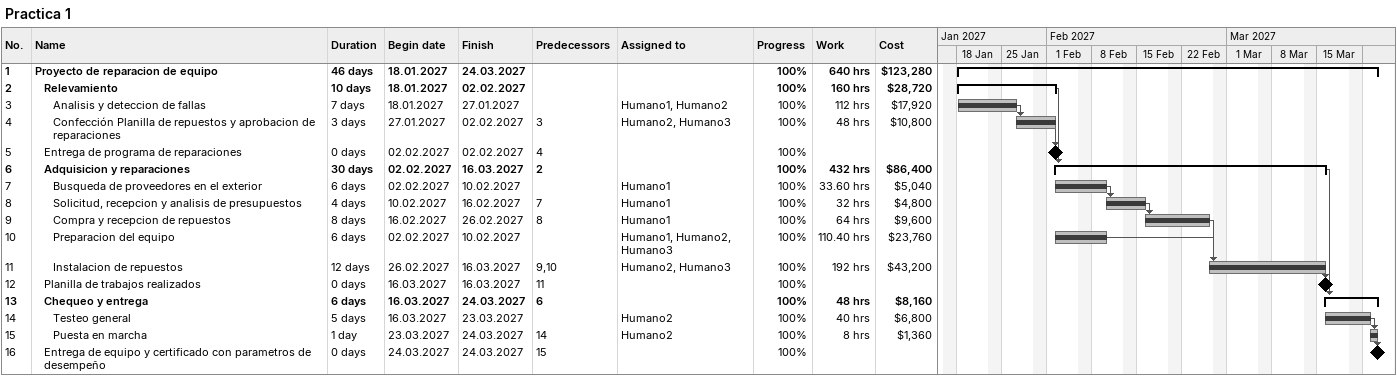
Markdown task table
Practica 1

| ID | Level | Task | Duration | Start | Finish | Predecessors | Resources | % complete | Work (h) | Cost ($) |
|---|---|---|---|---|---|---|---|---|---|---|
| 1 | 1 | **Proyecto de reparacion de equipo** | 46d | 2027-01-18 | 2027-03-24 |  |  | 100 | 640 | 123280 |
| 2 | 2 | **Relevamiento** | 10d | 2027-01-18 | 2027-02-02 |  |  | 100 | 160 | 28720 |
| 3 | 3 | Analisis y deteccion de fallas | 7d | 2027-01-18 | 2027-01-27 |  | Humano1, Humano2 | 100 | 112 | 17920 |
| 4 | 3 | Confección Planilla de repuestos y aprobacion de reparaciones | 3d | 2027-01-27 | 2027-02-02 | 3 | Humano2, Humano3 | 100 | 48 | 10800 |
| 5 | 2 | Entrega de programa de reparaciones | 0d | 2027-02-02 | 2027-02-02 | 4 |  | 100 |  |  |
| 6 | 2 | **Adquisicion y reparaciones** | 30d | 2027-02-02 | 2027-03-16 | 2 |  | 100 | 432 | 86400 |
| 7 | 3 | Busqueda de proveedores en el exterior | 6d | 2027-02-02 | 2027-02-10 |  | Humano1 | 100 | 33.60 | 5040 |
| 8 | 3 | Solicitud, recepcion y analisis de presupuestos | 4d | 2027-02-10 | 2027-02-16 | 7 | Humano1 | 100 | 32 | 4800 |
| 9 | 3 | Compra y recepcion de repuestos | 8d | 2027-02-16 | 2027-02-26 | 8 | Humano1 | 100 | 64 | 9600 |
| 10 | 3 | Preparacion del equipo | 6d | 2027-02-02 | 2027-02-10 |  | Humano1, Humano2, Humano3 | 100 | 110.40 | 23760 |
| 11 | 3 | Instalacion de repuestos | 12d | 2027-02-26 | 2027-03-16 | 9, 10 | Humano2, Humano3 | 100 | 192 | 43200 |
| 12 | 2 | Planilla de trabajos realizados | 0d | 2027-03-16 | 2027-03-16 | 11 |  | 100 |  |  |
| 13 | 2 | **Chequeo y entrega** | 6d | 2027-03-16 | 2027-03-24 | 6 |  | 100 | 48 | 8160 |
| 14 | 3 | Testeo general | 5d | 2027-03-16 | 2027-03-23 |  | Humano2 | 100 | 40 | 6800 |
| 15 | 3 | Puesta en marcha | 1d | 2027-03-23 | 2027-03-24 | 14 | Humano2 | 100 | 8 | 1360 |
| 16 | 2 | Entrega de equipo y certificado con parametros de desempeño | 0d | 2027-03-24 | 2027-03-24 | 15 |  | 100 |  |  |
